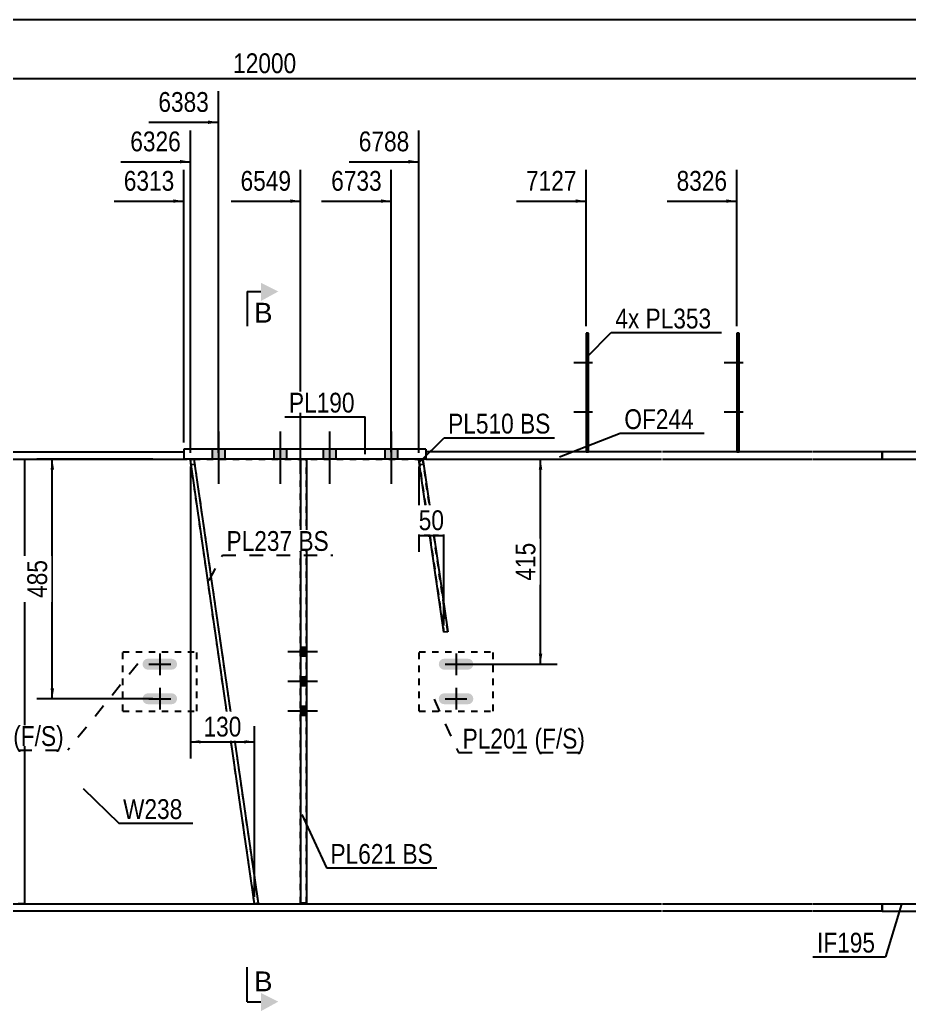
# Model space of a CAD drawing. Header units: millimetres. Extents: x -249 to 163, y -166 to 121.
# Drawn here: x -83.3 to 45.3, y -22.7 to 120.7 of the extents above; entities that cross this region are included whole.
import ezdxf

# ---------------------------------------------------------------- set-up
doc = ezdxf.new("R2010")
doc.units = ezdxf.units.MM
doc.linetypes.add('DXK_LINE_DOT1', pattern=[1.8814, 0.9407, -0.9407])
doc.linetypes.add('DXK_LINE_DOT2', pattern=[3.9198, 1.9599, -1.9599])
doc.styles.add('Arial', font='ARIAL.TTF', dxfattribs={"height": 0.2})
doc.styles.add('Arial Narrow', font='ARIALN.TTF', dxfattribs={"height": 0.2})

# ---------------------------------------------------------------- blocks, each defined once
blk = doc.blocks.new('Unknown-623355166-1210')
at = {"color": 5, "linetype": 'Continuous'}
blk.add_line((163.15, 120.66), (-246.85, 120.66), dxfattribs=at)
blk = doc.blocks.new('Part-623355166-1916 - 1761')
at = {"color": 7, "linetype": 'DXK_LINE_DOT1'}
for p, q in [((-68.45, 20.71), (-68.45, 29.29)), ((-68.45, 29.29), (-57.74, 29.29)), ((-57.74, 20.71), (-57.74, 29.29)), ((-68.45, 20.71), (-57.74, 20.71))]:
    blk.add_line(p, q, dxfattribs=at)
blk = doc.blocks.new('Bolt-623355166-1810 - 1761')
at = {"linetype": 'Continuous'}
for points in [[(-41.87, 28.64), (-41.87, 29.93), (-42.72, 29.93), (-42.72, 28.64)], [(-41.87, 24.36), (-41.87, 25.64), (-42.72, 25.64), (-42.72, 24.36)], [(-41.87, 20.07), (-41.87, 21.36), (-42.72, 21.36), (-42.72, 20.07)]]:
    blk.add_hatch(color=3, dxfattribs=at).paths.add_polyline_path(points)
at = {"color": 3, "linetype": 'Continuous'}
for p, q in [((-40.3, 29.29), (-44.58, 29.29)), ((-41.87, 29.93), (-42.72, 29.93)), ((-41.87, 28.64), (-42.72, 28.64)), ((-40.3, 25), (-44.58, 25)), ((-41.87, 25.64), (-42.72, 25.64)), ((-41.87, 24.36), (-42.72, 24.36)), ((-40.3, 20.71), (-44.58, 20.71)), ((-41.87, 21.36), (-42.72, 21.36)), ((-41.87, 20.07), (-42.72, 20.07))]:
    blk.add_line(p, q, dxfattribs=at)
blk = doc.blocks.new('Bolt-623355166-1811 - 1761')
at = {"color": 3, "linetype": 'DXK_LINE_DOT2'}
for p, q in [((-40.3, 29.29), (-44.58, 29.29)), ((-41.87, 29.93), (-42.72, 29.93)), ((-41.87, 28.64), (-42.72, 28.64)), ((-40.3, 25), (-44.58, 25)), ((-41.87, 25.64), (-42.72, 25.64)), ((-41.87, 24.36), (-42.72, 24.36)), ((-40.3, 20.71), (-44.58, 20.71)), ((-41.87, 21.36), (-42.72, 21.36)), ((-41.87, 20.07), (-42.72, 20.07))]:
    blk.add_line(p, q, dxfattribs=at)
blk = doc.blocks.new('Bolt-623355166-1814 - 1761')
at = {"linetype": 'Continuous'}
for points in [[(20.71, 70.57), (20.71, 71.57), (20.35, 71.57), (20.35, 70.57)], [(20.71, 70.57), (20.71, 71.57), (20.35, 71.57), (20.35, 70.57)], [(20.71, 63.43), (20.71, 64.43), (20.35, 64.43), (20.35, 63.43)], [(20.71, 63.43), (20.71, 64.43), (20.35, 64.43), (20.35, 63.43)]]:
    blk.add_hatch(color=3, dxfattribs=at).paths.add_polyline_path(points)
at = {"color": 3, "linetype": 'Continuous'}
for p, q in [((21.28, 71.07), (18.56, 71.07)), ((21.28, 71.07), (18.56, 71.07)), ((20.71, 71.57), (20.35, 71.57)), ((20.71, 71.57), (20.35, 71.57)), ((20.71, 70.57), (20.35, 70.57)), ((20.71, 70.57), (20.35, 70.57)), ((21.28, 63.93), (18.56, 63.93)), ((21.28, 63.93), (18.56, 63.93)), ((20.71, 64.43), (20.35, 64.43)), ((20.71, 64.43), (20.35, 64.43)), ((20.71, 63.43), (20.35, 63.43)), ((20.71, 63.43), (20.35, 63.43))]:
    blk.add_line(p, q, dxfattribs=at)
blk = doc.blocks.new('Part-623355166-2054 - 1761')
at = {"color": 7, "linetype": 'DXK_LINE_DOT1'}
for p, q in [((-82.65, 57.14), (-82.65, -7.14)), ((-82.65, 57.14), (9.5, 57.14)), ((9.6, 57.14), (31.28, 57.14)), ((31.38, 57.14), (51.38, 57.14)), ((51.48, 57.14), (73.16, 57.14)), ((73.26, 57.14), (95.13, 57.14)), ((95.23, 57.14), (115.94, 57.14)), ((115.94, 57.14), (115.94, -7.14)), ((-82.65, -7.14), (9.5, -7.14)), ((9.6, -7.14), (31.28, -7.14)), ((31.38, -7.14), (51.38, -7.14)), ((51.48, -7.14), (73.16, -7.14)), ((73.26, -7.14), (83.83, -7.14)), ((84.18, -7.14), (95.13, -7.14)), ((95.23, -7.14), (115.94, -7.14))]:
    blk.add_line(p, q, dxfattribs=at)
blk = doc.blocks.new('Bolt-623355166-1815 - 1761')
at = {"linetype": 'Continuous'}
for points in [[(-1.07, 70.57), (-1.07, 71.57), (-1.43, 71.57), (-1.43, 70.57)], [(-1.07, 70.57), (-1.07, 71.57), (-1.43, 71.57), (-1.43, 70.57)], [(-1.07, 63.43), (-1.07, 64.43), (-1.43, 64.43), (-1.43, 63.43)], [(-1.07, 63.43), (-1.07, 64.43), (-1.43, 64.43), (-1.43, 63.43)]]:
    blk.add_hatch(color=3, dxfattribs=at).paths.add_polyline_path(points)
at = {"color": 3, "linetype": 'Continuous'}
for p, q in [((-0.5, 71.07), (-3.22, 71.07)), ((-0.5, 71.07), (-3.22, 71.07)), ((-1.07, 71.57), (-1.43, 71.57)), ((-1.07, 71.57), (-1.43, 71.57)), ((-1.07, 70.57), (-1.43, 70.57)), ((-1.07, 70.57), (-1.43, 70.57)), ((-0.5, 63.93), (-3.22, 63.93)), ((-0.5, 63.93), (-3.22, 63.93)), ((-1.07, 64.43), (-1.43, 64.43)), ((-1.07, 64.43), (-1.43, 64.43)), ((-1.07, 63.43), (-1.43, 63.43)), ((-1.07, 63.43), (-1.43, 63.43))]:
    blk.add_line(p, q, dxfattribs=at)
blk = doc.blocks.new('Part-623355166-2010 - 1761')
at = {"color": 2, "linetype": 'Continuous'}
for p, q in [((41.38, -8.21), (41.38, -7.14)), ((41.38, -7.14), (51.38, -7.14)), ((51.48, -7.14), (73.16, -7.14)), ((73.26, -7.14), (95.13, -7.14)), ((95.23, -7.14), (115.94, -7.14)), ((115.94, -8.21), (115.94, -7.14)), ((41.38, -8.21), (51.38, -8.21)), ((51.48, -8.21), (73.16, -8.21)), ((73.26, -8.21), (95.13, -8.21)), ((95.23, -8.21), (115.94, -8.21))]:
    blk.add_line(p, q, dxfattribs=at)
blk = doc.blocks.new('Bolt-623355166-1823 - 1761')
at = {"linetype": 'Continuous'}
for points in [[(-60.65, 27.2), (-60.59, 27.5), (-60.65, 27.8), (-60.82, 28.06), (-61.08, 28.23), (-61.38, 28.29), (-64.81, 28.29), (-65.11, 28.23), (-65.36, 28.06), (-65.53, 27.8), (-65.59, 27.5), (-65.53, 27.2), (-65.36, 26.94), (-65.11, 26.77), (-64.81, 26.71), (-61.38, 26.71), (-61.08, 26.77), (-60.82, 26.94)], [(-60.65, 22.2), (-60.59, 22.5), (-60.65, 22.8), (-60.82, 23.06), (-61.08, 23.23), (-61.38, 23.29), (-64.81, 23.29), (-65.11, 23.23), (-65.36, 23.06), (-65.53, 22.8), (-65.59, 22.5), (-65.53, 22.2), (-65.36, 21.94), (-65.11, 21.77), (-64.81, 21.71), (-61.38, 21.71), (-61.08, 21.77), (-60.82, 21.94)]]:
    blk.add_hatch(color=3, dxfattribs=at).paths.add_polyline_path(points)
at = {"color": 3, "linetype": 'Continuous'}
for p, q in [((-63.09, 29.07), (-63.09, 25.93)), ((-64.66, 27.5), (-61.52, 27.5)), ((-63.09, 24.07), (-63.09, 20.93)), ((-64.66, 22.5), (-61.52, 22.5))]:
    blk.add_line(p, q, dxfattribs=at)
blk = doc.blocks.new('Part-623355166-1867 - 1761')
at = {"color": 2, "linetype": 'Continuous'}
for p, q in [((-41.87, 57.07), (-42.72, 57.07)), ((-42.72, 57.07), (-42.72, -7.07)), ((-41.87, 57.07), (-41.87, -7.07)), ((-41.87, -7.07), (-42.72, -7.07))]:
    blk.add_line(p, q, dxfattribs=at)
blk = doc.blocks.new('Part-623355166-1953 - 1761')
at = {"color": 2, "linetype": 'Continuous'}
for p, q in [((20.71, 75.36), (20.35, 75.36)), ((20.35, 75.36), (20.35, 58.21)), ((20.71, 58.21), (20.71, 75.36))]:
    blk.add_line(p, q, dxfattribs=at)
at = {"color": 7, "linetype": 'DXK_LINE_DOT1'}
blk.add_line((20.35, 58.21), (20.71, 58.21), dxfattribs=at)
blk = doc.blocks.new('Part-623355166-1889 - 1761')
at = {"color": 7, "linetype": 'DXK_LINE_DOT1'}
for p, q in [((-41.87, 57.07), (-42.72, 57.07)), ((-42.72, -7.07), (-42.72, 57.07)), ((-41.87, -7.07), (-41.87, 57.07)), ((-41.87, -7.07), (-42.72, -7.07))]:
    blk.add_line(p, q, dxfattribs=at)
blk = doc.blocks.new('Part-623355166-1911 - 1761')
at = {"color": 7, "linetype": 'DXK_LINE_DOT1'}
for p, q in [((-25.59, 20.71), (-25.59, 29.29)), ((-25.59, 29.29), (-14.88, 29.29)), ((-14.88, 20.71), (-14.88, 29.29)), ((-25.59, 20.71), (-14.88, 20.71))]:
    blk.add_line(p, q, dxfattribs=at)
blk = doc.blocks.new('Part-623355166-1958 - 1761')
at = {"color": 2, "linetype": 'Continuous'}
for p, q in [((-1.07, 75.36), (-1.43, 75.36)), ((-1.43, 75.36), (-1.43, 58.21)), ((-1.07, 58.21), (-1.07, 75.36))]:
    blk.add_line(p, q, dxfattribs=at)
at = {"color": 7, "linetype": 'DXK_LINE_DOT1'}
blk.add_line((-1.43, 58.21), (-1.07, 58.21), dxfattribs=at)
blk = doc.blocks.new('Part-623355166-2076 - 1761')
at = {"color": 2, "linetype": 'Continuous'}
for p, q in [((41.38, 58.21), (41.38, 57.14)), ((51.38, 58.21), (41.38, 58.21)), ((73.16, 58.21), (51.48, 58.21)), ((95.13, 58.21), (73.26, 58.21)), ((115.94, 58.21), (95.23, 58.21)), ((115.94, 57.14), (115.94, 58.21)), ((41.38, 57.14), (51.38, 57.14)), ((51.48, 57.14), (73.16, 57.14)), ((73.26, 57.14), (95.13, 57.14)), ((95.23, 57.14), (115.94, 57.14))]:
    blk.add_line(p, q, dxfattribs=at)
blk = doc.blocks.new('Part-623355166-2237 - 1761')
at = {"color": 2, "linetype": 'Continuous'}
for p, q in [((-24.62, 58.21), (-24.62, 57.14)), ((9.5, 58.21), (-24.62, 58.21)), ((31.28, 58.21), (9.6, 58.21)), ((41.38, 58.21), (31.38, 58.21)), ((41.38, 57.14), (41.38, 58.21)), ((-24.62, 57.14), (9.5, 57.14)), ((9.6, 57.14), (31.28, 57.14)), ((31.38, 57.14), (41.38, 57.14))]:
    blk.add_line(p, q, dxfattribs=at)
blk = doc.blocks.new('Part-623355166-2259 - 1761')
at = {"color": 2, "linetype": 'Continuous'}
for p, q in [((-102.75, -8.21), (-102.75, -7.14)), ((-102.75, -7.14), (-92.75, -7.14)), ((-92.65, -7.14), (9.5, -7.14)), ((9.6, -7.14), (31.28, -7.14)), ((31.38, -7.14), (41.38, -7.14)), ((41.38, -7.14), (41.38, -8.21)), ((-92.75, -8.21), (-102.75, -8.21)), ((9.5, -8.21), (-92.65, -8.21)), ((31.28, -8.21), (9.6, -8.21)), ((41.38, -8.21), (31.38, -8.21))]:
    blk.add_line(p, q, dxfattribs=at)
blk = doc.blocks.new('Bolt-623355166-2328 - 1761')
at = {"linetype": 'Continuous'}
for points in [[(-17.8, 27.2), (-17.74, 27.5), (-17.8, 27.8), (-17.97, 28.06), (-18.22, 28.23), (-18.52, 28.29), (-21.95, 28.29), (-22.25, 28.23), (-22.51, 28.06), (-22.68, 27.8), (-22.74, 27.5), (-22.68, 27.2), (-22.51, 26.94), (-22.25, 26.77), (-21.95, 26.71), (-18.52, 26.71), (-18.22, 26.77), (-17.97, 26.94)], [(-17.8, 22.2), (-17.74, 22.5), (-17.8, 22.8), (-17.97, 23.06), (-18.22, 23.23), (-18.52, 23.29), (-21.95, 23.29), (-22.25, 23.23), (-22.51, 23.06), (-22.68, 22.8), (-22.74, 22.5), (-22.68, 22.2), (-22.51, 21.94), (-22.25, 21.77), (-21.95, 21.71), (-18.52, 21.71), (-18.22, 21.77), (-17.97, 21.94)]]:
    blk.add_hatch(color=3, dxfattribs=at).paths.add_polyline_path(points)
at = {"color": 3, "linetype": 'Continuous'}
for p, q in [((-20.24, 29.07), (-20.24, 25.93)), ((-21.81, 27.5), (-18.66, 27.5)), ((-20.24, 24.07), (-20.24, 20.93)), ((-21.81, 22.5), (-18.66, 22.5))]:
    blk.add_line(p, q, dxfattribs=at)
blk = doc.blocks.new('Part-623355166-2346 - 1761')
at = {"color": 7, "linetype": 'DXK_LINE_DOT1'}
for p, q in [((-211.43, 57.14), (-169.29, 57.14)), ((-211.43, -7.14), (-211.43, 57.14)), ((-169.19, 57.14), (-147.33, 57.14)), ((-147.23, 57.14), (-125.55, 57.14)), ((-125.45, 57.14), (-92.75, 57.14)), ((-92.65, 57.14), (-82.65, 57.14)), ((-169.29, -7.14), (-211.43, -7.14)), ((-158.61, -7.14), (-169.19, -7.14)), ((-147.33, -7.14), (-158.26, -7.14)), ((-125.55, -7.14), (-147.23, -7.14)), ((-114.88, -7.14), (-125.45, -7.14)), ((-92.75, -7.14), (-114.52, -7.14)), ((-82.65, -7.14), (-92.65, -7.14))]:
    blk.add_line(p, q, dxfattribs=at)
at = {"color": 2, "linetype": 'Continuous'}
blk.add_line((-82.65, 57.14), (-82.65, -7.14), dxfattribs=at)
blk = doc.blocks.new('Part-623355166-2380 - 1761')
at = {"color": 2, "linetype": 'Continuous'}
for p, q in [((-102.75, 58.21), (-102.75, 57.14)), ((-102.75, 58.21), (-92.75, 58.21)), ((-92.65, 58.21), (-59.62, 58.21)), ((-59.62, 58.21), (-59.62, 57.14)), ((-102.75, 57.14), (-92.75, 57.14)), ((-92.65, 57.14), (-59.62, 57.14))]:
    blk.add_line(p, q, dxfattribs=at)
blk = doc.blocks.new('Part-623355166-2385 - 1761')
at = {"color": 2, "linetype": 'Continuous'}
for p, q in [((-24.62, 58.57), (-59.62, 58.57)), ((-59.62, 58.57), (-59.62, 57.14)), ((-24.62, 58.57), (-24.62, 57.14)), ((-24.62, 57.14), (-59.62, 57.14))]:
    blk.add_line(p, q, dxfattribs=at)
blk = doc.blocks.new('Bolt-623355166-2386 - 1761')
at = {"linetype": 'Continuous'}
for points in [[(-53.69, 58.57), (-55.54, 58.57), (-55.54, 57.14), (-53.69, 57.14)], [(-53.69, 58.57), (-55.54, 58.57), (-55.54, 57.14), (-53.69, 57.14)], [(-44.76, 58.57), (-46.62, 58.57), (-46.62, 57.14), (-44.76, 57.14)], [(-44.76, 58.57), (-46.62, 58.57), (-46.62, 57.14), (-44.76, 57.14)], [(-37.62, 58.57), (-39.47, 58.57), (-39.47, 57.14), (-37.62, 57.14)], [(-37.62, 58.57), (-39.47, 58.57), (-39.47, 57.14), (-37.62, 57.14)], [(-28.69, 58.57), (-30.54, 58.57), (-30.54, 57.14), (-28.69, 57.14)], [(-28.69, 58.57), (-30.54, 58.57), (-30.54, 57.14), (-28.69, 57.14)]]:
    blk.add_hatch(color=3, dxfattribs=at).paths.add_polyline_path(points)
at = {"color": 3, "linetype": 'Continuous'}
for p, q in [((-54.62, 61.14), (-54.62, 53.57)), ((-54.62, 61.14), (-54.62, 53.57)), ((-45.69, 61.14), (-45.69, 53.57)), ((-45.69, 61.14), (-45.69, 53.57)), ((-38.54, 61.14), (-38.54, 53.57)), ((-38.54, 61.14), (-38.54, 53.57)), ((-29.62, 61.14), (-29.62, 53.57)), ((-29.62, 61.14), (-29.62, 53.57)), ((-55.54, 58.57), (-55.54, 57.14)), ((-55.54, 58.57), (-55.54, 57.14)), ((-53.69, 58.57), (-53.69, 57.14)), ((-53.69, 58.57), (-53.69, 57.14)), ((-46.62, 58.57), (-46.62, 57.14)), ((-46.62, 58.57), (-46.62, 57.14)), ((-44.76, 58.57), (-44.76, 57.14)), ((-44.76, 58.57), (-44.76, 57.14)), ((-39.47, 58.57), (-39.47, 57.14)), ((-39.47, 58.57), (-39.47, 57.14)), ((-37.62, 58.57), (-37.62, 57.14)), ((-37.62, 58.57), (-37.62, 57.14)), ((-30.54, 58.57), (-30.54, 57.14)), ((-30.54, 58.57), (-30.54, 57.14)), ((-28.69, 58.57), (-28.69, 57.14)), ((-28.69, 58.57), (-28.69, 57.14))]:
    blk.add_line(p, q, dxfattribs=at)
blk = doc.blocks.new('Part-623355166-2391 - 1761')
at = {"color": 2, "linetype": 'Continuous'}
for p, q in [((-25.62, 57.06), (-25.05, 57.14)), ((-22.01, 32.11), (-25.62, 57.06)), ((-25.62, 57.06), (-25.62, 57.06)), ((-25.05, 57.14), (-21.45, 32.2)), ((-21.45, 32.2), (-22.01, 32.11)), ((-22.01, 32.11), (-22.01, 32.11))]:
    blk.add_line(p, q, dxfattribs=at)
at = {"color": 7, "linetype": 'DXK_LINE_DOT1'}
for p, q in [((-25.62, 57.06), (-22.01, 32.11)), ((-25.52, 56.35), (-24.95, 56.44)), ((-21.45, 32.2), (-25.05, 57.14)), ((-25.05, 57.14), (-25.05, 57.14)), ((-21.45, 32.2), (-21.45, 32.2))]:
    blk.add_line(p, q, dxfattribs=at)
blk = doc.blocks.new('Part-623355166-2396 - 1761')
at = {"color": 2, "linetype": 'Continuous'}
for p, q in [((-58.11, 57.14), (-58.67, 57.06)), ((-49.39, -7.14), (-58.67, 57.06)), ((-48.83, -7.06), (-58.11, 57.14)), ((-48.83, -7.06), (-49.39, -7.14))]:
    blk.add_line(p, q, dxfattribs=at)
at = {"color": 7, "linetype": 'DXK_LINE_DOT1'}
blk.add_line((-58.57, 56.35), (-58.01, 56.44), dxfattribs=at)
blk = doc.blocks.new('Part-623355166-2401 - 1761')
at = {"color": 7, "linetype": 'DXK_LINE_DOT1'}
for p, q in [((-25.05, 57.14), (-25.62, 57.06)), ((-25.62, 57.06), (-22.01, 32.11)), ((-21.45, 32.2), (-25.05, 57.14)), ((-25.05, 57.14), (-25.05, 57.14)), ((-21.45, 32.2), (-22.01, 32.11)), ((-21.45, 32.2), (-21.45, 32.2))]:
    blk.add_line(p, q, dxfattribs=at)
blk = doc.blocks.new('Part-623355166-2406 - 1761')
at = {"color": 7, "linetype": 'DXK_LINE_DOT1'}
for p, q in [((-58.67, 57.06), (-58.11, 57.14)), ((-49.39, -7.14), (-58.67, 57.06)), ((-48.83, -7.06), (-58.11, 57.14)), ((-48.83, -7.06), (-49.39, -7.14))]:
    blk.add_line(p, q, dxfattribs=at)
blk = doc.blocks.new('StraightDimension-623355166-8533 - 1761')
at = {"linetype": 'Continuous'}
for points in [[(-78.89, 55.64), (-78.64, 57.14), (-78.39, 55.64)], [(-78.39, 24), (-78.64, 22.5), (-78.89, 24)]]:
    blk.add_hatch(color=7, dxfattribs=at).paths.add_polyline_path(points)
at = {"color": 7, "linetype": 'Continuous'}
for p, q in [((-64.09, 57.14), (-80.89, 57.14)), ((-78.64, 22.5), (-78.64, 57.14)), ((-64.09, 22.5), (-80.89, 22.5))]:
    blk.add_line(p, q, dxfattribs=at)
at = {"color": 0}
blk.add_wipeout([(-78.79, 43.16), (-82.99, 43.16), (-82.99, 36.48), (-78.79, 36.48)], dxfattribs=at)
at = {"color": 3, "style": 'Arial Narrow'}
blk.add_text('485', height=2.863, rotation=90.0002, dxfattribs=at).set_placement((-79.39, 37.08))
blk = doc.blocks.new('StraightDimension-623355166-9430 - 1761')
at = {"linetype": 'Continuous'}
blk.add_hatch(color=7, dxfattribs=at).paths.add_polyline_path([(-2.93, 94.7), (-1.43, 94.45), (-2.93, 94.2)])
at = {"color": 7, "linetype": 'Continuous'}
for p, q in [((-1.43, 76.36), (-1.43, 98.95)), ((-11.49, 94.45), (-1.43, 94.45))]:
    blk.add_line(p, q, dxfattribs=at)
at = {"color": 0}
blk.add_wipeout([(-2.21, 95.35), (-2.21, 99.55), (-10.72, 99.55), (-10.72, 95.35)], dxfattribs=at)
at = {"color": 3, "style": 'Arial Narrow'}
blk.add_text('7127', height=2.863, dxfattribs=at).set_placement((-10.12, 95.95))
blk = doc.blocks.new('StraightDimension-623355166-9431 - 1761')
at = {"linetype": 'Continuous'}
blk.add_hatch(color=7, dxfattribs=at).paths.add_polyline_path([(-27.12, 100.4), (-25.62, 100.15), (-27.12, 99.9)])
at = {"color": 7, "linetype": 'Continuous'}
for p, q in [((-25.62, 58.06), (-25.62, 104.65)), ((-35.68, 100.15), (-25.62, 100.15))]:
    blk.add_line(p, q, dxfattribs=at)
at = {"color": 0}
blk.add_wipeout([(-26.39, 101.05), (-26.39, 105.25), (-34.91, 105.25), (-34.91, 101.05)], dxfattribs=at)
at = {"color": 3, "style": 'Arial Narrow'}
blk.add_text('6788', height=2.863, dxfattribs=at).set_placement((-34.31, 101.65))
blk = doc.blocks.new('StraightDimension-623355166-2717 - 1761')
at = {"color": 7, "linetype": 'Continuous'}
blk.add_line((-213.21, 112.2), (117.37, 112.2), dxfattribs=at)
at = {"color": 0}
blk.add_wipeout([(-42.75, 112.35), (-42.75, 116.55), (-53.09, 116.55), (-53.09, 112.35)], dxfattribs=at)
at = {"color": 3, "style": 'Arial Narrow'}
blk.add_text('12000', height=2.863, dxfattribs=at).set_placement((-52.49, 112.95))
blk = doc.blocks.new('StraightDimension-623355166-3760 - 1761')
at = {"linetype": 'Continuous'}
for points in [[(-57.17, 16.04), (-58.67, 16.29), (-57.17, 16.54)], [(-50.89, 16.54), (-49.39, 16.29), (-50.89, 16.04)]]:
    blk.add_hatch(color=7, dxfattribs=at).paths.add_polyline_path(points)
at = {"color": 7, "linetype": 'Continuous'}
for p, q in [((-58.67, 56.06), (-58.67, 13.89)), ((-49.39, -6.14), (-49.39, 18.54)), ((-58.67, 16.29), (-49.39, 16.29))]:
    blk.add_line(p, q, dxfattribs=at)
at = {"color": 0}
blk.add_wipeout([(-50.69, 16.44), (-50.69, 20.64), (-57.37, 20.64), (-57.37, 16.44)], dxfattribs=at)
at = {"color": 3, "style": 'Arial Narrow'}
blk.add_text('130', height=2.863, dxfattribs=at).set_placement((-56.77, 17.04))
blk = doc.blocks.new('StraightDimension-623355166-8519 - 1761')
at = {"linetype": 'Continuous'}
for points in [[(-8.27, 55.64), (-8.02, 57.14), (-7.77, 55.64)], [(-7.77, 29), (-8.02, 27.5), (-8.27, 29)]]:
    blk.add_hatch(color=7, dxfattribs=at).paths.add_polyline_path(points)
at = {"color": 7, "linetype": 'Continuous'}
for p, q in [((-19.24, 57.14), (-5.62, 57.14)), ((-8.02, 27.5), (-8.02, 57.14)), ((-19.24, 27.5), (-5.62, 27.5))]:
    blk.add_line(p, q, dxfattribs=at)
at = {"color": 0}
blk.add_wipeout([(-8.17, 45.66), (-12.37, 45.66), (-12.37, 38.98), (-8.17, 38.98)], dxfattribs=at)
at = {"color": 3, "style": 'Arial Narrow'}
blk.add_text('415', height=2.863, rotation=90.0002, dxfattribs=at).set_placement((-8.77, 39.58))
blk = doc.blocks.new('StraightDimension-623355166-9429 - 1761')
at = {"linetype": 'Continuous'}
blk.add_hatch(color=7, dxfattribs=at).paths.add_polyline_path([(18.85, 94.7), (20.35, 94.45), (18.85, 94.2)])
at = {"color": 7, "linetype": 'Continuous'}
for p, q in [((20.35, 76.36), (20.35, 98.95)), ((10.29, 94.45), (20.35, 94.45))]:
    blk.add_line(p, q, dxfattribs=at)
at = {"color": 0}
blk.add_wipeout([(19.57, 95.35), (19.57, 99.55), (11.06, 99.55), (11.06, 95.35)], dxfattribs=at)
at = {"color": 3, "style": 'Arial Narrow'}
blk.add_text('8326', height=2.863, dxfattribs=at).set_placement((11.66, 95.95))
blk = doc.blocks.new('StraightDimension-623355166-9432 - 1761')
at = {"linetype": 'Continuous'}
blk.add_hatch(color=7, dxfattribs=at).paths.add_polyline_path([(-31.12, 94.7), (-29.62, 94.45), (-31.12, 94.2)])
at = {"color": 7, "linetype": 'Continuous'}
for p, q in [((-29.62, 58.14), (-29.62, 98.95)), ((-39.68, 94.45), (-29.62, 94.45))]:
    blk.add_line(p, q, dxfattribs=at)
at = {"color": 0}
blk.add_wipeout([(-30.39, 95.35), (-30.39, 99.55), (-38.9, 99.55), (-38.9, 95.35)], dxfattribs=at)
at = {"color": 3, "style": 'Arial Narrow'}
blk.add_text('6733', height=2.863, dxfattribs=at).set_placement((-38.3, 95.95))
blk = doc.blocks.new('StraightDimension-623355166-9433 - 1761')
at = {"linetype": 'Continuous'}
blk.add_hatch(color=7, dxfattribs=at).paths.add_polyline_path([(-44.22, 94.7), (-42.72, 94.45), (-44.22, 94.2)])
at = {"color": 7, "linetype": 'Continuous'}
for p, q in [((-42.72, 55.83), (-42.72, 98.95)), ((-52.79, 94.45), (-42.72, 94.45))]:
    blk.add_line(p, q, dxfattribs=at)
at = {"color": 0}
blk.add_wipeout([(-43.5, 95.35), (-43.5, 99.55), (-52.01, 99.55), (-52.01, 95.35)], dxfattribs=at)
at = {"color": 3, "style": 'Arial Narrow'}
blk.add_text('6549', height=2.863, dxfattribs=at).set_placement((-51.41, 95.95))
blk = doc.blocks.new('StraightDimension-623355166-9434 - 1761')
at = {"linetype": 'Continuous'}
blk.add_hatch(color=7, dxfattribs=at).paths.add_polyline_path([(-56.12, 106.1), (-54.62, 105.85), (-56.12, 105.6)])
at = {"color": 7, "linetype": 'Continuous'}
for p, q in [((-54.62, 58.06), (-54.62, 110.35)), ((-64.68, 105.85), (-54.62, 105.85))]:
    blk.add_line(p, q, dxfattribs=at)
at = {"color": 0}
blk.add_wipeout([(-55.39, 106.75), (-55.39, 110.95), (-63.9, 110.95), (-63.9, 106.75)], dxfattribs=at)
at = {"color": 3, "style": 'Arial Narrow'}
blk.add_text('6383', height=2.863, dxfattribs=at).set_placement((-63.3, 107.35))
blk = doc.blocks.new('StraightDimension-623355166-9435 - 1761')
at = {"linetype": 'Continuous'}
blk.add_hatch(color=7, dxfattribs=at).paths.add_polyline_path([(-60.17, 100.4), (-58.67, 100.15), (-60.17, 99.9)])
at = {"color": 7, "linetype": 'Continuous'}
for p, q in [((-58.67, 58.06), (-58.67, 104.65)), ((-68.74, 100.15), (-58.67, 100.15))]:
    blk.add_line(p, q, dxfattribs=at)
at = {"color": 0}
blk.add_wipeout([(-59.45, 101.05), (-59.45, 105.25), (-67.96, 105.25), (-67.96, 101.05)], dxfattribs=at)
at = {"color": 3, "style": 'Arial Narrow'}
blk.add_text('6326', height=2.863, dxfattribs=at).set_placement((-67.36, 101.65))
blk = doc.blocks.new('StraightDimension-623355166-9436 - 1761')
at = {"linetype": 'Continuous'}
blk.add_hatch(color=7, dxfattribs=at).paths.add_polyline_path([(-61.12, 94.7), (-59.62, 94.45), (-61.12, 94.2)])
at = {"color": 7, "linetype": 'Continuous'}
for p, q in [((-59.62, 59.57), (-59.62, 98.95)), ((-69.68, 94.45), (-59.62, 94.45))]:
    blk.add_line(p, q, dxfattribs=at)
at = {"color": 0}
blk.add_wipeout([(-60.39, 95.35), (-60.39, 99.55), (-68.9, 99.55), (-68.9, 95.35)], dxfattribs=at)
at = {"color": 3, "style": 'Arial Narrow'}
blk.add_text('6313', height=2.863, dxfattribs=at).set_placement((-68.3, 95.95))
blk = doc.blocks.new('StraightDimension-623355166-10768 - 1761')
at = {"linetype": 'Continuous'}
for points in [[(-24.12, 45.88), (-25.62, 46.13), (-24.12, 46.38)], [(-23.51, 46.38), (-22.01, 46.13), (-23.51, 45.88)]]:
    blk.add_hatch(color=7, dxfattribs=at).paths.add_polyline_path(points)
at = {"color": 7, "linetype": 'Continuous'}
for p, q in [((-25.62, 56.06), (-25.62, 43.73)), ((-22.01, 33.11), (-22.01, 48.38)), ((-25.62, 46.13), (-22.01, 46.13))]:
    blk.add_line(p, q, dxfattribs=at)
at = {"color": 0}
blk.add_wipeout([(-21.39, 46.28), (-21.39, 50.48), (-26.24, 50.48), (-26.24, 46.28)], dxfattribs=at)
at = {"color": 3, "style": 'Arial Narrow'}
blk.add_text('50', height=2.863, dxfattribs=at).set_placement((-25.64, 46.88))
blk = doc.blocks.new('Mark-623355166-2050 - 1761')
at = {"color": 0}
blk.add_wipeout([(-59.82, 5.12), (-59.82, 8.12), (-68.41, 8.12), (-68.41, 5.12)], dxfattribs=at)
blk.add_wipeout([(-59.82, 5.12), (-59.82, 8.12), (-68.41, 8.12), (-68.41, 5.12)], dxfattribs=at)
at = {"color": 7, "linetype": 'Continuous'}
for p, q in [((-74.17, 9.54), (-69.01, 4.52)), ((-69.01, 4.52), (-58.32, 4.52))]:
    blk.add_line(p, q, dxfattribs=at)
at = {"color": 3, "style": 'Arial Narrow'}
blk.add_text('W238', height=2.863, dxfattribs=at).set_placement((-68.41, 5.12))
blk = doc.blocks.new('Mark-623355166-2006 - 1761')
at = {"color": 7, "linetype": 'Continuous'}
blk.add_line((44.21, -7.19), (41.88, -14.79), dxfattribs=at)
at = {"color": 0}
blk.add_wipeout([(40.38, -14.19), (40.38, -11.19), (31.97, -11.19), (31.97, -14.19)], dxfattribs=at)
blk.add_wipeout([(40.38, -14.19), (40.38, -11.19), (31.97, -11.19), (31.97, -14.19)], dxfattribs=at)
at = {"color": 7, "linetype": 'Continuous'}
blk.add_line((31.37, -14.79), (41.88, -14.79), dxfattribs=at)
at = {"color": 3, "style": 'Arial Narrow'}
blk.add_text('IF195', height=2.863, dxfattribs=at).set_placement((31.97, -14.19))
blk = doc.blocks.new('Mark-623355166-2233 - 1761')
at = {"color": 0}
blk.add_wipeout([(14.15, 61.49), (14.15, 64.49), (4.1, 64.49), (4.1, 61.49)], dxfattribs=at)
blk.add_wipeout([(14.15, 61.49), (14.15, 64.49), (4.1, 64.49), (4.1, 61.49)], dxfattribs=at)
at = {"color": 7, "linetype": 'Continuous'}
for p, q in [((-5.3, 57.48), (3.5, 60.89)), ((3.5, 60.89), (15.65, 60.89))]:
    blk.add_line(p, q, dxfattribs=at)
at = {"color": 3, "style": 'Arial Narrow'}
blk.add_text('OF244', height=2.863, dxfattribs=at).set_placement((4.1, 61.49))
blk = doc.blocks.new('Mark-623355166-8802 - 1761')
at = {"color": 0}
for points in [[(-9.79, 15.31), (-9.79, 18.31), (-19.29, 18.31), (-19.29, 15.31)], [(-1.59, 15.31), (-1.59, 18.31), (-8.89, 18.31), (-8.89, 15.31)]]:
    blk.add_wipeout(points, dxfattribs=at)
for points in [[(-9.79, 15.31), (-9.79, 18.31), (-19.29, 18.31), (-19.29, 15.31)], [(-1.59, 15.31), (-1.59, 18.31), (-8.89, 18.31), (-8.89, 15.31)]]:
    blk.add_wipeout(points, dxfattribs=at)
at = {"color": 7, "linetype": 'DXK_LINE_DOT2'}
for p, q in [((-23.43, 22.45), (-19.89, 14.71)), ((-19.89, 14.71), (-0.99, 14.71))]:
    blk.add_line(p, q, dxfattribs=at)
at = {"color": 3, "style": 'Arial Narrow'}
for s, p in [('PL201', (-19.29, 15.31)), ('(F/', (-8.89, 15.31)), ('S)', (-4.88, 15.31))]:
    blk.add_text(s, height=2.863, dxfattribs=at).set_placement(p)
blk = doc.blocks.new('Mark-623355166-2381 - 1761')
at = {"color": 7, "linetype": 'Continuous'}
blk.add_line((-33.41, 57.85), (-33.41, 63.28), dxfattribs=at)
at = {"color": 0}
blk.add_wipeout([(-34.91, 63.88), (-34.91, 66.88), (-44.41, 66.88), (-44.41, 63.88)], dxfattribs=at)
blk.add_wipeout([(-34.91, 63.88), (-34.91, 66.88), (-44.41, 66.88), (-44.41, 63.88)], dxfattribs=at)
at = {"color": 7, "linetype": 'Continuous'}
blk.add_line((-45.01, 63.28), (-33.41, 63.28), dxfattribs=at)
at = {"color": 3, "style": 'Arial Narrow'}
blk.add_text('PL190', height=2.863, dxfattribs=at).set_placement((-44.41, 63.88))
blk = doc.blocks.new('SectionMark-623355166-2912 - 1761')
at = {"color": 7, "linetype": 'Continuous'}
for p, q in [((-50.46, 81.38), (-50.46, 76.38)), ((-50.46, 81.38), (-48.46, 81.38)), ((-50.46, -21.29), (-50.46, -16.29)), ((-50.46, -21.29), (-48.46, -21.29))]:
    blk.add_line(p, q, dxfattribs=at)
at = {"color": 0, "linetype": 'Continuous'}
for points in [[(-46.8, 76.88), (-46.8, 79.88), (-49.46, 79.88), (-49.46, 76.88)], [(-46.8, -19.79), (-46.8, -16.79), (-49.46, -16.79), (-49.46, -19.79)]]:
    blk.add_wipeout(points, dxfattribs=at)
at = {"linetype": 'Continuous'}
for points in [[(-48.46, 82.63), (-45.96, 81.38), (-48.46, 80.01)], [(-48.46, -20.04), (-45.96, -21.29), (-48.46, -22.66)]]:
    blk.add_hatch(color=7, dxfattribs=at).paths.add_polyline_path(points)
at = {"color": 136, "linetype": 'Continuous', "style": 'Arial'}
for p in [(-49.46, 76.88), (-49.46, -19.79)]:
    blk.add_text('B', height=2.87, dxfattribs=at).set_placement(p)
blk = doc.blocks.new('MarkSet-623355166-3029 - 1761')
at = {"color": 0}
for points in [[(6.27, 76.04), (6.27, 79.04), (2.8, 79.04), (2.8, 76.04)], [(16.67, 76.04), (16.67, 79.04), (7.17, 79.04), (7.17, 76.04)]]:
    blk.add_wipeout(points, dxfattribs=at)
for points in [[(6.27, 76.04), (6.27, 79.04), (2.8, 79.04), (2.8, 76.04)], [(16.67, 76.04), (16.67, 79.04), (7.17, 79.04), (7.17, 76.04)]]:
    blk.add_wipeout(points, dxfattribs=at)
at = {"color": 7, "linetype": 'Continuous'}
for p, q in [((-1.34, 71.91), (2.2, 75.44)), ((2.2, 75.44), (18.17, 75.44))]:
    blk.add_line(p, q, dxfattribs=at)
at = {"color": 3, "style": 'Arial Narrow'}
for s, p in [('4x', (2.8, 76.04)), ('PL353', (7.17, 76.04))]:
    blk.add_text(s, height=2.863, dxfattribs=at).set_placement(p)
blk = doc.blocks.new('MarkSet-623355166-4604 - 1761')
at = {"color": 0}
for points in [[(-43.94, 43.88), (-43.94, 46.88), (-53.44, 46.88), (-53.44, 43.88)], [(-38.66, 43.88), (-38.66, 46.88), (-43.04, 46.88), (-43.04, 43.88)]]:
    blk.add_wipeout(points, dxfattribs=at)
for points in [[(-43.94, 43.88), (-43.94, 46.88), (-53.44, 46.88), (-53.44, 43.88)], [(-38.66, 43.88), (-38.66, 46.88), (-43.04, 46.88), (-43.04, 43.88)]]:
    blk.add_wipeout(points, dxfattribs=at)
at = {"color": 7, "linetype": 'DXK_LINE_DOT2'}
for p, q in [((-55.97, 39.61), (-54.04, 43.28)), ((-54.04, 43.28), (-38.06, 43.28))]:
    blk.add_line(p, q, dxfattribs=at)
at = {"color": 3, "style": 'Arial Narrow'}
for s, p in [('PL237', (-53.44, 43.88)), ('BS', (-43.04, 43.88))]:
    blk.add_text(s, height=2.863, dxfattribs=at).set_placement(p)
blk = doc.blocks.new('MarkSet-623355166-6172 - 1761')
at = {"color": 0}
for points in [[(-28.89, -1.36), (-28.89, 1.64), (-38.4, 1.64), (-38.4, -1.36)], [(-23.61, -1.36), (-23.61, 1.64), (-27.99, 1.64), (-27.99, -1.36)]]:
    blk.add_wipeout(points, dxfattribs=at)
for points in [[(-28.89, -1.36), (-28.89, 1.64), (-38.4, 1.64), (-38.4, -1.36)], [(-23.61, -1.36), (-23.61, 1.64), (-27.99, 1.64), (-27.99, -1.36)]]:
    blk.add_wipeout(points, dxfattribs=at)
at = {"color": 7, "linetype": 'Continuous'}
for p, q in [((-42.53, 5.78), (-39, -1.96)), ((-39, -1.96), (-23.01, -1.96))]:
    blk.add_line(p, q, dxfattribs=at)
at = {"color": 3, "style": 'Arial Narrow'}
for s, p in [('PL621', (-38.4, -1.36)), ('BS', (-27.99, -1.36))]:
    blk.add_text(s, height=2.863, dxfattribs=at).set_placement(p)
blk = doc.blocks.new('MarkSet-623355166-8797 - 1761')
at = {"color": 0}
for points in [[(-11.88, 60.85), (-11.88, 63.85), (-21.38, 63.85), (-21.38, 60.85)], [(-6.6, 60.85), (-6.6, 63.85), (-10.98, 63.85), (-10.98, 60.85)]]:
    blk.add_wipeout(points, dxfattribs=at)
for points in [[(-11.88, 60.85), (-11.88, 63.85), (-21.38, 63.85), (-21.38, 60.85)], [(-6.6, 60.85), (-6.6, 63.85), (-10.98, 63.85), (-10.98, 60.85)]]:
    blk.add_wipeout(points, dxfattribs=at)
at = {"color": 7, "linetype": 'Continuous'}
for p, q in [((-25.52, 56.71), (-21.98, 60.25)), ((-21.98, 60.25), (-6, 60.25))]:
    blk.add_line(p, q, dxfattribs=at)
at = {"color": 3, "style": 'Arial Narrow'}
for s, p in [('PL510', (-21.38, 60.85)), ('BS', (-10.98, 60.85))]:
    blk.add_text(s, height=2.863, dxfattribs=at).set_placement(p)
blk = doc.blocks.new('Mark-623355166-8809 - 1761')
at = {"color": 0}
for points in [[(-85.19, 15.68), (-85.19, 18.68), (-94.7, 18.68), (-94.7, 15.68)], [(-77, 15.68), (-77, 18.68), (-84.29, 18.68), (-84.29, 15.68)]]:
    blk.add_wipeout(points, dxfattribs=at)
for points in [[(-85.19, 15.68), (-85.19, 18.68), (-94.7, 18.68), (-94.7, 15.68)], [(-77, 15.68), (-77, 18.68), (-84.29, 18.68), (-84.29, 15.68)]]:
    blk.add_wipeout(points, dxfattribs=at)
at = {"color": 7, "linetype": 'DXK_LINE_DOT2'}
for p in [(-66.29, 27.55), (-95.3, 15.08)]:
    blk.add_line(p, (-76.4, 15.08), dxfattribs=at)
at = {"color": 3, "style": 'Arial Narrow'}
for s, p in [('(F/', (-84.29, 15.68)), ('S)', (-80.28, 15.68)), ('PL201', (-94.7, 15.68))]:
    blk.add_text(s, height=2.863, dxfattribs=at).set_placement(p)

msp = doc.modelspace()

# ---------------------------------------------------------------- block references
for name in ['Unknown-623355166-1210', 'Part-623355166-1958 - 1761', 'Part-623355166-1953 - 1761', 'Bolt-623355166-1815 - 1761', 'Bolt-623355166-1814 - 1761', 'Bolt-623355166-2386 - 1761', 'Part-623355166-2380 - 1761', 'Part-623355166-2385 - 1761', 'Part-623355166-2237 - 1761', 'Part-623355166-2076 - 1761', 'Part-623355166-2346 - 1761', 'Part-623355166-2054 - 1761', 'Part-623355166-2396 - 1761', 'Part-623355166-2406 - 1761', 'Part-623355166-1867 - 1761', 'Part-623355166-1889 - 1761', 'Part-623355166-2391 - 1761', 'Part-623355166-2401 - 1761', 'Part-623355166-1916 - 1761', 'Bolt-623355166-1823 - 1761', 'Bolt-623355166-1810 - 1761', 'Bolt-623355166-1811 - 1761', 'Part-623355166-1911 - 1761', 'Bolt-623355166-2328 - 1761', 'Part-623355166-2259 - 1761', 'Part-623355166-2010 - 1761']:
    msp.add_blockref(name, (0, 0))

# ---------------------------------------------------------------- next in the draw order: block references
for name in ['StraightDimension-623355166-9431 - 1761', 'StraightDimension-623355166-9430 - 1761', 'StraightDimension-623355166-8533 - 1761', 'StraightDimension-623355166-3760 - 1761', 'StraightDimension-623355166-10768 - 1761', 'StraightDimension-623355166-8519 - 1761', 'Mark-623355166-8802 - 1761', 'MarkSet-623355166-6172 - 1761', 'Mark-623355166-2006 - 1761']:
    msp.add_blockref(name, (0, 0))

# ---------------------------------------------------------------- next in the draw order: block references
for name in ['StraightDimension-623355166-2717 - 1761', 'Mark-623355166-2233 - 1761', 'Mark-623355166-8809 - 1761', 'Mark-623355166-2050 - 1761']:
    msp.add_blockref(name, (0, 0))

# ---------------------------------------------------------------- next in the draw order: block references
for name in ['StraightDimension-623355166-9434 - 1761', 'StraightDimension-623355166-9433 - 1761', 'StraightDimension-623355166-9432 - 1761', 'StraightDimension-623355166-9429 - 1761', 'MarkSet-623355166-8797 - 1761']:
    msp.add_blockref(name, (0, 0))

# ---------------------------------------------------------------- next in the draw order: block references
for name in ['StraightDimension-623355166-9435 - 1761', 'SectionMark-623355166-2912 - 1761', 'MarkSet-623355166-3029 - 1761', 'Mark-623355166-2381 - 1761']:
    msp.add_blockref(name, (0, 0))

# ---------------------------------------------------------------- next in the draw order: block references
for name in ['StraightDimension-623355166-9436 - 1761', 'MarkSet-623355166-4604 - 1761']:
    msp.add_blockref(name, (0, 0))

doc.saveas('drawing.dxf')
